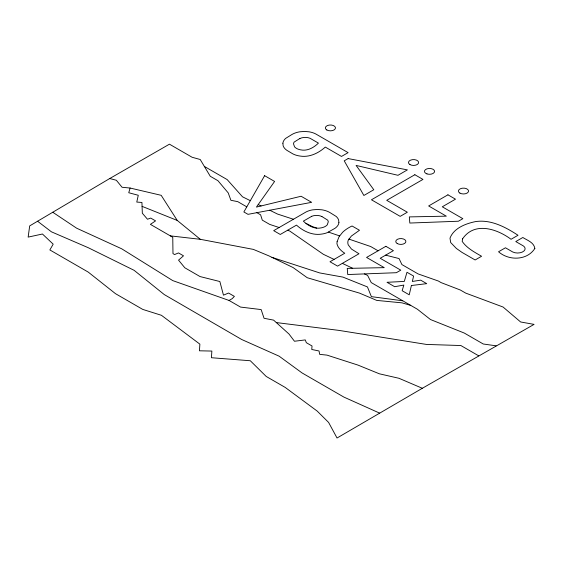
<?xml version="1.0" encoding="UTF-8"?>
<svg xmlns="http://www.w3.org/2000/svg" width="563" height="563" viewBox="0 0 563 563"><rect width="100%" height="100%" fill="white"/><g stroke="black" fill="none" stroke-linecap="round" stroke-linejoin="round"><path stroke-width="0.84" d="M410.723 305.385L401.94 302.845L376.746 300.403L359.412 293.084L307.236 277.721L293.07 267.545L268.868 255.862L253.35 249.388L200.315 239.31L177.239 220.429L161.187 195.319L130.102 188.035L128.758 192.743L138.273 195.27L136.774 202.075L141.932 202.455L142.333 213.229L147.478 219.239L150.729 218.085L155.578 220.879L150.391 224.363L172.764 237.283L172.982 253.61L174.607 254.546L178.499 252.928L183.503 255.813L178.548 260.148L184.805 267.77L200.034 276.56L219.859 281.528L223.469 295.153L228.564 293.034L234.391 296.391L232.153 298.671L229.064 300.459L172.757 280.613L121.707 248.804L76.631 228.191L52.76 212.244M246.791 206.853L237.776 201.653L230.9 200.287L228.219 192.905L217.951 180.709L210.266 176.275L200.203 159.498L192.131 157.274L169.442 144.177L109.743 178.527L29.691 225.897L28.15 237.107L42.45 234.011L53.189 244.166L49.854 249.937L88.243 272.105L115.485 293.668L142.756 309.411L161.433 315.301L199.872 344.141L199.443 350.798L211.864 351.066L211.435 357.723L250.31 360.749L266.2 376.443L285.209 387.421L317.173 411.067L328.602 422.426L337.033 438.014L422.334 388.28L534.076 324.379L520.627 321.98L503.069 307.032L465.685 293.098L460.358 290.022L441.096 282.612L438.366 281.028L418.077 273.907L401.898 264.568L399.047 258.551L385.627 255.152M311.719 216.312L303.358 221.139C308.081 225.693 314.435 229.373 321.206 227.867A10.282 5.94 0 0 0 327.265 224.841L328.306 221.752L327.757 220.189L321.909 216.53M299.875 138.505L294.034 142.157L293.485 143.727L294.526 146.816A10.282 5.94 0 0 0 300.579 149.842C307.356 151.348 313.711 147.668 318.433 143.115L310.072 138.287A8.283 4.785 0 0 0 299.903 138.519M130.102 188.035L122.065 187.268L116.358 180.266L109.743 178.527M170.322 235.869L200.315 239.31M276.306 322.571L338.898 330.382L426.43 344.429L460.865 345.534L478.726 355.844M402.763 300.79L371.383 296.645L367.449 286.933L342.958 277.109L319.707 272.935L271.971 257.361M496.158 345.823L483.258 344L464.299 333.057L430.463 319.524L417.401 309.235L371.256 282.598L367.625 275.427L364.444 273.914M293.436 219.26L277.489 214.046L269.754 210.238M305.955 223.356L312.359 226.593L316.68 228.071M279.135 227.515L269.705 224.412L262.295 220.133L260.606 214.834L256.869 212.673M287.531 230.281L289.635 230.971L323.359 254.3L334.056 259.402M328.482 232.104L339.602 235.904M348.8 239.05L370.679 246.524L378.076 250.795M142.08 206.354L177.239 220.429M422.334 388.28L398.97 378.287L379.371 373.804L357.892 365.063L327.012 355.126L319.657 354.352L319.045 350.981L311.754 349.482L312.029 345.978L306.321 342.684L305.287 339.911L294.463 341.248L288.988 334.014L273.597 320.129L264.047 318.278L261.155 309.58L240.528 307.074L229.064 300.459M379.68 413.143L343.916 397.105L302.035 372.924L279.128 356.182L241.689 339.496L164.297 294.59L134.1 270.317L88.398 247.776L51.43 231.822L37.573 221.231M342.353 263.364L352.649 268.277M250.331 200.667L242.526 196.818L227.178 179.597L204.348 166.416M258.227 204.552L261.077 205.959M311.698 216.298A8.283 4.785 0 0 1 321.888 216.544M282.886 143.227L283.147 145.768A17.143 9.895 0 0 0 286.856 150.314L292.802 153.847A16.334 9.43 0 0 0 300.051 156.05C309.39 157.598 318.489 153.192 325.308 147.084L341.509 156.437L348.103 152.636L316.906 134.627A16.693 9.641 0 0 0 309.101 131.819L304.477 131.439L299.826 131.798A17.559 10.134 0 0 0 291.803 134.578L285.652 138.392A17.875 10.317 0 0 0 283.175 141.953L282.886 143.227M337.103 241.696L336.934 243.849L337.941 246.425A30.402 17.552 0 0 0 344.753 253.23L329.995 261.753L337.568 266.123L358.99 253.758L351.467 249.064L348.251 244.877A19.409 11.204 0 0 1 348.208 240.288L351.347 236.08L359.476 230.267L352.051 225.981A41.19 23.78 0 0 0 342.635 232.273L339.003 236.819L337.103 241.696M462.582 238.846L462.195 241.414C466.91 248.22 474.581 252.21 481.569 256.264L475.137 259.979L461.984 252.386L456.34 248.417L450.674 242.526L449.992 238.163C453.827 228.057 465.749 223.588 475.651 221.576C491.035 219.303 505.602 227.135 518.009 235.271L511.056 239.289C497.157 228.888 474.426 221.301 462.582 238.846M338.912 222.533L338.644 223.8A17.143 9.895 0 0 1 334.929 228.339L327.37 232.618A16.369 9.451 0 0 1 321.74 234.074C312.395 235.623 303.295 231.224 296.483 225.116L280.275 234.468L273.688 230.661L304.879 212.652A16.693 9.641 0 0 1 312.683 209.844L317.307 209.464L321.966 209.823A17.559 10.134 0 0 1 329.988 212.603L336.132 216.417A17.875 10.317 0 0 1 338.609 219.985L338.912 222.533M411.398 285.525L409.231 294.808L402.158 290.726L403.833 285.068L394.663 286.708L387.02 282.295L404.297 281.423L406.986 272.274L413.608 276.067L412.348 281.451L420.695 280.156L426.726 283.646L411.398 285.525M534.85 248.459C527.186 260.556 508.896 260.95 498.551 251.76L505.447 247.776L512.738 251.985A7.481 4.321 0 0 0 524.033 250.908L524.779 249.923A7.481 4.321 0 0 0 523.287 245.89L515.785 241.562L522.83 237.495C527.285 240.352 533.963 242.379 534.85 248.459M264.624 175.684L243.87 211.955L248.009 214.341L311.635 202.328L301.106 196.248L256.432 207.085L274.596 181.441L264.624 175.684M348.131 158.576L344.225 160.828L363.867 195.481L373.79 189.745L356.09 165.416L397.985 175.304L407.394 169.878L348.131 158.576M414.847 174.727L371.453 199.781L400.18 216.361L407.338 212.23L386.725 200.329L422.961 179.414L414.847 174.727M447.937 194.819L428.647 205.952L446.332 216.164L409.336 216.903L409.822 223.047L458.416 221.224L462.849 218.669L442.286 206.797L455.488 199.175L447.937 194.819M385.866 246.305L366.569 257.439L384.262 267.65L347.258 268.389L347.751 274.54L396.345 272.71L400.779 270.156L380.208 258.283L393.41 250.662L385.866 246.305M326.836 129.983A5.067 2.928 0 0 0 335.316 128.674A5.067 2.928 0 0 0 329.109 125.092A5.067 2.928 0 0 0 326.836 129.983M409.963 164.579A5.067 2.928 0 0 0 418.45 163.27A5.067 2.928 0 0 0 412.236 159.681A5.067 2.928 0 0 0 409.963 164.579M426.979 173.911A5.067 2.928 0 0 0 434.587 171.377A5.067 2.928 0 0 0 426.979 168.844A5.067 2.928 0 0 0 426.979 173.911M459.908 193.109A5.067 2.928 0 0 0 468.388 191.8A5.067 2.928 0 0 0 462.181 188.218A5.067 2.928 0 0 0 459.908 193.109M397.232 243.554A5.067 2.928 0 0 0 405.719 242.245A5.067 2.928 0 0 0 399.505 238.663A5.067 2.928 0 0 0 397.232 243.554"/></g></svg>
